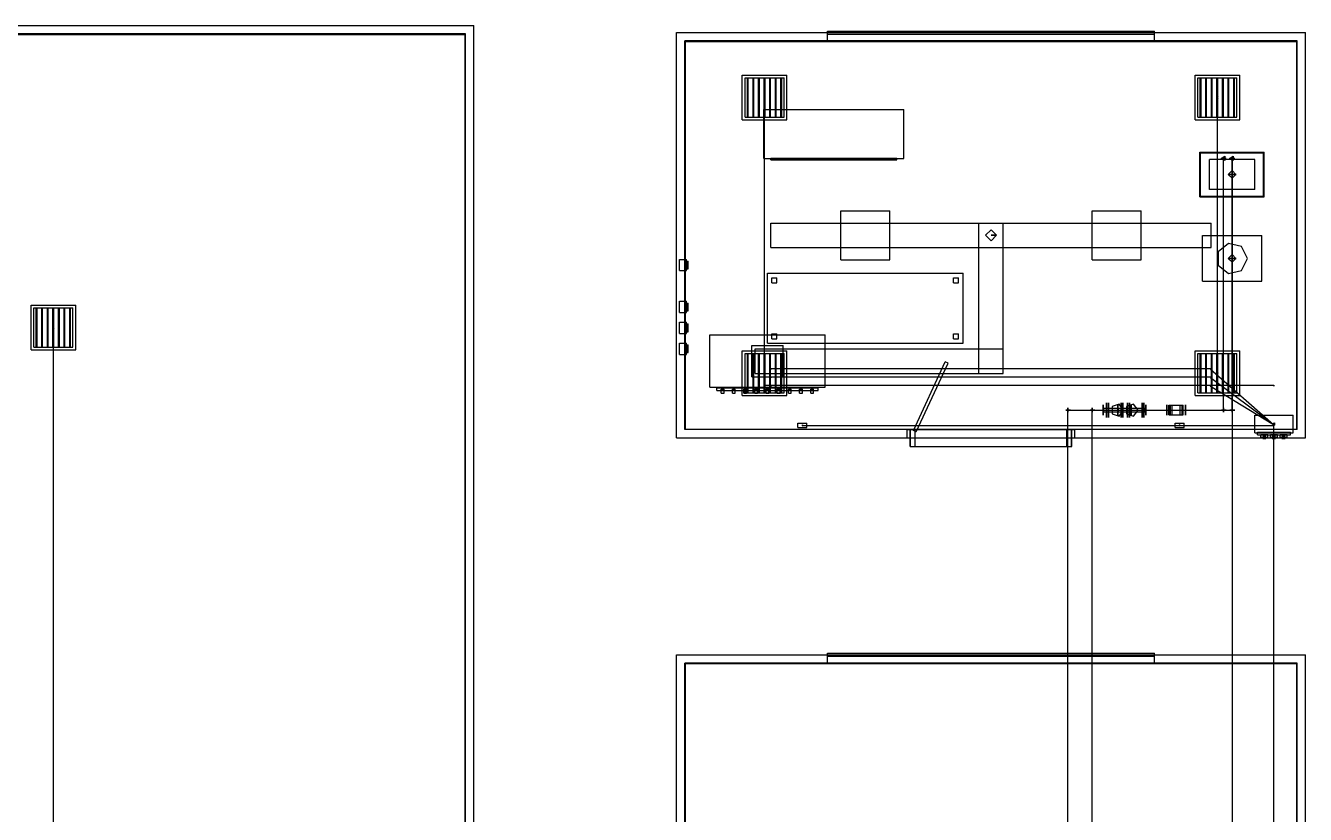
# Model space of a CAD drawing. Header units: millimetres. Extents: x -285000 to -230100, y 121795 to 149522.
# Drawn here: x -248418 to -230100, y 138215 to 149500 of the extents above; entities that cross this region are included whole.
import ezdxf

# ---------------------------------------------------------------- set-up
doc = ezdxf.new("R2010")
doc.units = ezdxf.units.MM

msp = doc.modelspace()

# ---------------------------------------------------------------- linework, layer by layer
at = {"layer": 'electrical'}
for p, q in [((-237832.21, 148472), (-237847.79, 148472)), ((-237847.79, 148472), (-237840, 148472)), ((-237840, 148472), (-237832.21, 148472)), ((-237840, 144350), (-237840, 148472)), ((-231352.21, 148472), (-231367.79, 148472)), ((-231367.79, 148472), (-231360, 148472)), ((-231360, 148472), (-231352.21, 148472)), ((-231360, 144350), (-231360, 148472)), ((-248012.21, 145180), (-248027.79, 145180)), ((-248027.79, 145180), (-248020, 145180)), ((-248020, 145180), (-248012.21, 145180)), ((-248020, 126430), (-248020, 145180)), ((-237750, 144578.74), (-237750, 144601.26)), ((-237750, 144601.26), (-237750, 144590)), ((-237750, 144590), (-237750, 144578.74)), ((-231450, 144590), (-237750, 144590)), ((-231458.58, 144580.23), (-231445.71, 144594.89)), ((-231445.71, 144594.89), (-231458.58, 144580.23)), ((-230558.58, 143790.23), (-231458.58, 144580.23)), ((-231450, 144578.74), (-231450, 144601.26)), ((-231450, 144601.26), (-231450, 144590)), ((-231450, 144590), (-231450, 144578.74)), ((-231450, 144590), (-231435.96, 144590)), ((-231435.96, 144590), (-231450, 144590)), ((-231445.71, 144594.89), (-231445.71, 144594.89)), ((-237832.21, 144350), (-237847.79, 144350)), ((-237847.79, 144350), (-237840, 144350)), ((-237840, 144342.21), (-237840, 144357.79)), ((-237840, 144357.79), (-237840, 144350)), ((-237840, 144350), (-237840, 144342.21)), ((-230550, 144350), (-237840, 144350)), ((-237840, 144350), (-237832.21, 144350)), ((-237750, 144458.74), (-237750, 144481.26)), ((-237750, 144481.26), (-237750, 144470)), ((-237750, 144470), (-237750, 144458.74)), ((-231450, 144470), (-237750, 144470)), ((-237750, 144338.74), (-237750, 144361.26)), ((-237750, 144361.26), (-237750, 144350)), ((-237750, 144350), (-237750, 144338.74)), ((-231450, 144350), (-237750, 144350)), ((-231457.76, 144459.57), (-231446.12, 144475.21)), ((-231446.12, 144475.21), (-231457.76, 144459.57)), ((-230557.76, 143789.57), (-231457.76, 144459.57)), ((-231456.78, 144338.91), (-231446.61, 144355.55)), ((-231446.61, 144355.55), (-231456.78, 144338.91)), ((-231450, 144458.74), (-231450, 144481.26)), ((-231450, 144481.26), (-231450, 144470)), ((-231450, 144470), (-231450, 144458.74)), ((-231450, 144470), (-231435.96, 144470)), ((-231435.96, 144470), (-231450, 144470)), ((-231450, 144338.74), (-231450, 144361.26)), ((-231450, 144361.26), (-231450, 144350)), ((-231450, 144350), (-231450, 144338.74)), ((-231450, 144350), (-231435.96, 144350)), ((-231435.96, 144350), (-231450, 144350)), ((-231446.61, 144355.55), (-231446.61, 144355.55)), ((-231446.12, 144475.21), (-231446.12, 144475.21)), ((-231352.21, 144350), (-231367.79, 144350)), ((-231367.79, 144350), (-231360, 144350)), ((-231360, 144350), (-231352.21, 144350)), ((-230550, 144342.21), (-230550, 144357.79)), ((-230550, 144357.79), (-230550, 144350)), ((-230550, 144350), (-230550, 144342.21)), ((-230556.78, 143788.91), (-231456.78, 144338.91)), ((-237365, 143750), (-237365, 143810)), ((-237365, 143810), (-237235, 143810)), ((-237235, 143750), (-237235, 143810)), ((-231965, 143750), (-231965, 143810)), ((-231965, 143810), (-231835, 143810)), ((-231835, 143750), (-231835, 143810)), ((-230825, 143675), (-230825, 143925)), ((-230825, 143925), (-230275, 143925)), ((-230568, 143800), (-230541, 143815.59)), ((-230541, 143784.41), (-230568, 143800)), ((-230534.41, 143800), (-230565.59, 143800)), ((-230565.59, 143800), (-230550, 143800)), ((-230558.58, 143790.23), (-230545.71, 143804.89)), ((-230545.71, 143804.89), (-230558.58, 143790.23)), ((-230557.76, 143789.57), (-230546.12, 143805.21)), ((-230546.12, 143805.21), (-230557.76, 143789.57)), ((-230556.78, 143788.91), (-230546.61, 143805.55)), ((-230546.61, 143805.55), (-230556.78, 143788.91)), ((-230537, 143800), (-230556.5, 143811.26)), ((-230556.5, 143811.26), (-230556.5, 143788.74)), ((-230537, 143800), (-230556.5, 143811.26)), ((-230556.5, 143811.26), (-230556.5, 143788.74)), ((-230537, 143800), (-230556.5, 143811.26)), ((-230556.5, 143811.26), (-230556.5, 143788.74)), ((-230556.5, 143788.74), (-230537, 143800)), ((-230556.5, 143788.74), (-230537, 143800)), ((-230556.5, 143788.74), (-230537, 143800)), ((-230550, 143800), (-230534.41, 143800)), ((-230550, 122200), (-230550, 143800)), ((-230550, 143800), (-230530.56, 143800)), ((-230530.56, 143800), (-230550, 143800)), ((-230550, 143800), (-230535.96, 143800)), ((-230535.96, 143800), (-230550, 143800)), ((-230550, 143800), (-230535.96, 143800)), ((-230535.96, 143800), (-230550, 143800)), ((-230550, 143800), (-230535.96, 143800)), ((-230535.96, 143800), (-230550, 143800)), ((-230546.61, 143805.55), (-230546.61, 143805.55)), ((-230546.12, 143805.21), (-230546.12, 143805.21)), ((-230545.71, 143804.89), (-230545.71, 143804.89)), ((-230541, 143815.59), (-230541, 143784.41)), ((-230275, 143675), (-230275, 143925)), ((-237365, 143750), (-237235, 143750)), ((-237291, 143780), (-237304.5, 143787.79)), ((-237304.5, 143787.79), (-237304.5, 143772.21)), ((-237304.5, 143772.21), (-237291, 143780)), ((-237300, 143772.21), (-237300, 143787.79)), ((-237300, 143787.79), (-237300, 143780)), ((-237300, 143780), (-230550, 143780)), ((-237300, 143780), (-237300, 143772.21)), ((-237300, 143780), (-237290.28, 143780)), ((-237290.28, 143780), (-237300, 143780)), ((-231965, 143750), (-231835, 143750)), ((-231891, 143780), (-231904.5, 143787.79)), ((-231904.5, 143787.79), (-231904.5, 143772.21)), ((-231904.5, 143772.21), (-231891, 143780)), ((-231900, 143772.21), (-231900, 143787.79)), ((-231900, 143787.79), (-231900, 143780)), ((-231900, 143780), (-230550, 143780)), ((-231900, 143780), (-231900, 143772.21)), ((-231900, 143780), (-231890.28, 143780)), ((-231890.28, 143780), (-231900, 143780)), ((-230825, 143675), (-230275, 143675)), ((-230785, 143647.5), (-230785, 143682.5)), ((-230785, 143682.5), (-230315, 143682.5)), ((-230785, 143647.5), (-230315, 143647.5)), ((-230737.5, 143610), (-230737.5, 143650)), ((-230737.5, 143650), (-230637.5, 143650)), ((-230664.12, 143620), (-230710.88, 143620)), ((-230710.88, 143620), (-230687.5, 143620)), ((-230687.5, 143620), (-230687.5, 143595)), ((-230687.5, 143620), (-230664.12, 143620)), ((-230637.5, 143610), (-230637.5, 143650)), ((-230600, 143610), (-230600, 143650)), ((-230600, 143650), (-230500, 143650)), ((-230526.62, 143620), (-230573.38, 143620)), ((-230573.38, 143620), (-230550, 143620)), ((-230550, 143772.21), (-230550, 143787.79)), ((-230550, 143787.79), (-230550, 143780)), ((-230550, 143772.21), (-230550, 143787.79)), ((-230550, 143787.79), (-230550, 143780)), ((-230550, 143780), (-230550, 143772.21)), ((-230550, 143780), (-230550, 143772.21)), ((-230550, 143620), (-230550, 143595)), ((-230550, 143620), (-230526.62, 143620)), ((-230500, 143610), (-230500, 143650)), ((-230462.5, 143610), (-230462.5, 143650)), ((-230462.5, 143650), (-230362.5, 143650)), ((-230389.12, 143620), (-230435.88, 143620)), ((-230435.88, 143620), (-230412.5, 143620)), ((-230412.5, 143620), (-230412.5, 143595)), ((-230412.5, 143620), (-230389.12, 143620)), ((-230362.5, 143610), (-230362.5, 143650)), ((-230315, 143647.5), (-230315, 143682.5)), ((-230737.5, 143610), (-230637.5, 143610)), ((-230664.12, 143595), (-230710.88, 143595)), ((-230710.88, 143595), (-230687.5, 143595)), ((-230687.5, 143595), (-230664.12, 143595)), ((-230600, 143610), (-230500, 143610)), ((-230526.62, 143595), (-230573.38, 143595)), ((-230573.38, 143595), (-230550, 143595)), ((-230550, 143595), (-230526.62, 143595)), ((-230462.5, 143610), (-230362.5, 143610)), ((-230389.12, 143595), (-230435.88, 143595)), ((-230435.88, 143595), (-230412.5, 143595)), ((-230412.5, 143595), (-230389.12, 143595))]:
    msp.add_line(p, q, dxfattribs=at)
at = {"layer": 'hvac'}
for p, q in [((-236750, 146150), (-236750, 146850)), ((-236750, 146850), (-236050, 146850)), ((-236050, 146150), (-236050, 146850)), ((-233150, 146150), (-233150, 146850)), ((-233150, 146850), (-232450, 146850)), ((-232450, 146150), (-232450, 146850)), ((-237750, 146325), (-237750, 146675)), ((-237750, 146675), (-231450, 146675)), ((-234775, 144525), (-234775, 146675)), ((-234775, 146675), (-234425, 146675)), ((-234425, 144525), (-234425, 146675)), ((-231450, 146325), (-231450, 146675)), ((-237750, 146325), (-231450, 146325)), ((-236750, 146150), (-236050, 146150)), ((-233150, 146150), (-232450, 146150)), ((-238625, 144325), (-238625, 145075)), ((-238625, 145075), (-236975, 145075)), ((-238025, 144475), (-238025, 144925)), ((-238025, 144925), (-237575, 144925)), ((-237575, 144475), (-237575, 144925)), ((-236975, 144325), (-236975, 145075)), ((-237975, 144525), (-237975, 144875)), ((-237975, 144875), (-234425, 144875)), ((-234425, 144525), (-234425, 144875)), ((-238025, 144475), (-237575, 144475)), ((-237975, 144525), (-234425, 144525)), ((-234775, 144525), (-234425, 144525)), ((-238625, 144325), (-236975, 144325)), ((-238525, 144280), (-238525, 144320)), ((-238525, 144320), (-237075, 144320)), ((-238525, 144280), (-237075, 144280)), ((-238460, 144240), (-238460, 144300)), ((-238460, 144300), (-238420, 144300)), ((-238460, 144240), (-238420, 144240)), ((-238420, 144240), (-238420, 144300)), ((-238300, 144240), (-238300, 144300)), ((-238300, 144300), (-238260, 144300)), ((-238300, 144240), (-238260, 144240)), ((-238260, 144240), (-238260, 144300)), ((-238140, 144240), (-238140, 144300)), ((-238140, 144300), (-238100, 144300)), ((-238140, 144240), (-238100, 144240)), ((-238100, 144240), (-238100, 144300)), ((-237980, 144240), (-237980, 144300)), ((-237980, 144300), (-237940, 144300)), ((-237980, 144240), (-237940, 144240)), ((-237940, 144240), (-237940, 144300)), ((-237820, 144240), (-237820, 144300)), ((-237820, 144300), (-237780, 144300)), ((-237820, 144240), (-237780, 144240)), ((-237780, 144240), (-237780, 144300)), ((-237660, 144240), (-237660, 144300)), ((-237660, 144300), (-237620, 144300)), ((-237660, 144240), (-237620, 144240)), ((-237620, 144240), (-237620, 144300)), ((-237500, 144240), (-237500, 144300)), ((-237500, 144300), (-237460, 144300)), ((-237500, 144240), (-237460, 144240)), ((-237460, 144240), (-237460, 144300)), ((-237340, 144240), (-237340, 144300)), ((-237340, 144300), (-237300, 144300)), ((-237340, 144240), (-237300, 144240)), ((-237300, 144240), (-237300, 144300)), ((-237180, 144240), (-237180, 144300)), ((-237180, 144300), (-237140, 144300)), ((-237180, 144240), (-237140, 144240)), ((-237140, 144240), (-237140, 144300)), ((-237075, 144280), (-237075, 144320))]:
    msp.add_line(p, q, dxfattribs=at)
at = {"layer": 'interiors'}
for p, q in [((-285000, 149500), (-242000, 149500)), ((-242000, 122500), (-242000, 149500)), ((-242120, 149380), (-284880, 149380)), ((-284875, 149375), (-242125, 149375)), ((-242125, 122625), (-242125, 149375)), ((-242120, 122620), (-242120, 149380)), ((-239100, 143600), (-239100, 149400)), ((-239100, 149400), (-230100, 149400)), ((-236940, 149377.5), (-236940, 149422.5)), ((-236940, 149422.5), (-232260, 149422.5)), ((-236940, 149400), (-232260, 149400)), ((-236940, 149280), (-236940, 149400)), ((-236940, 149377.5), (-232260, 149377.5)), ((-232260, 149377.5), (-232260, 149422.5)), ((-232260, 149280), (-232260, 149400)), ((-230100, 143600), (-230100, 149400)), ((-230220, 149280), (-238980, 149280)), ((-238980, 143720), (-238980, 149280)), ((-238975, 143725), (-238975, 149275)), ((-238975, 149275), (-230225, 149275)), ((-236940, 149280), (-232260, 149280)), ((-230225, 143725), (-230225, 149275)), ((-230220, 143720), (-230220, 149280)), ((-237850, 147600), (-237850, 148300)), ((-237850, 148300), (-235850, 148300)), ((-235850, 147600), (-235850, 148300)), ((-237850, 147600), (-235850, 147600)), ((-237750, 147577.5), (-237750, 147602.5)), ((-237750, 147602.5), (-235950, 147602.5)), ((-237750, 147577.5), (-235950, 147577.5)), ((-235950, 147577.5), (-235950, 147602.5)), ((-237800, 144956), (-237800, 145956)), ((-237800, 145956), (-235000, 145956)), ((-237735, 145821), (-237735, 145891)), ((-237735, 145891), (-237665, 145891)), ((-237735, 145821), (-237665, 145821)), ((-237665, 145821), (-237665, 145891)), ((-235135, 145821), (-235135, 145891)), ((-235135, 145891), (-235065, 145891)), ((-235135, 145821), (-235065, 145821)), ((-235065, 145821), (-235065, 145891)), ((-235000, 144956), (-235000, 145956)), ((-237735, 145021), (-237735, 145091)), ((-237735, 145091), (-237665, 145091)), ((-237665, 145021), (-237665, 145091)), ((-235135, 145021), (-235135, 145091)), ((-235135, 145091), (-235065, 145091)), ((-235065, 145021), (-235065, 145091)), ((-237800, 144956), (-235000, 144956)), ((-237735, 145021), (-237665, 145021)), ((-235135, 145021), (-235065, 145021)), ((-235710.39, 143709.51), (-235253.96, 144688.32)), ((-235669.61, 143690.49), (-235213.18, 144669.3)), ((-235213.18, 144669.3), (-235253.96, 144688.32)), ((-230220, 143720), (-238980, 143720)), ((-235800, 143720), (-238980, 143720)), ((-238975, 143725), (-230225, 143725)), ((-235800, 143600), (-235800, 143720)), ((-235800, 143720), (-233400, 143720)), ((-235755, 143480), (-235755, 143720)), ((-235755, 143720), (-235685, 143720)), ((-235750, 143480), (-235750, 143720)), ((-235750, 143720), (-233450, 143720)), ((-235669.61, 143690.49), (-235710.39, 143709.51)), ((-235685, 143480), (-235685, 143720)), ((-233515, 143480), (-233515, 143720)), ((-233515, 143720), (-233445, 143720)), ((-233450, 143480), (-233450, 143720)), ((-233445, 143480), (-233445, 143720)), ((-233400, 143600), (-233400, 143720)), ((-230220, 143720), (-233400, 143720)), ((-239100, 143600), (-235800, 143600)), ((-239100, 143600), (-230100, 143600)), ((-235800, 143600), (-233400, 143600)), ((-235755, 143480), (-235685, 143480)), ((-235750, 143480), (-233450, 143480)), ((-233515, 143480), (-233445, 143480)), ((-233400, 143600), (-230100, 143600)), ((-239100, 122500), (-239100, 140500)), ((-239100, 140500), (-230100, 140500)), ((-236940, 140477.5), (-236940, 140522.5)), ((-236940, 140522.5), (-232260, 140522.5)), ((-236940, 140500), (-232260, 140500)), ((-236940, 140380), (-236940, 140500)), ((-232260, 140477.5), (-232260, 140522.5)), ((-232260, 140380), (-232260, 140500)), ((-230100, 122500), (-230100, 140500)), ((-230220, 140380), (-238980, 140380)), ((-238980, 122620), (-238980, 140380)), ((-238975, 122625), (-238975, 140375)), ((-238975, 140375), (-230225, 140375)), ((-236940, 140477.5), (-232260, 140477.5)), ((-236940, 140380), (-232260, 140380)), ((-230225, 122625), (-230225, 140375)), ((-230220, 122620), (-230220, 140380))]:
    msp.add_line(p, q, dxfattribs=at)
at = {"layer": 'lighting'}
for p, q in [((-238160, 148152), (-238160, 148792)), ((-238160, 148792), (-237520, 148792)), ((-238120, 148192), (-238120, 148752)), ((-238120, 148752), (-237560, 148752)), ((-238086, 148202), (-238086, 148742)), ((-238086, 148742), (-238074, 148742)), ((-238074, 148202), (-238074, 148742)), ((-238006, 148202), (-238006, 148742)), ((-238006, 148742), (-237994, 148742)), ((-237994, 148202), (-237994, 148742)), ((-237926, 148202), (-237926, 148742)), ((-237926, 148742), (-237914, 148742)), ((-237914, 148202), (-237914, 148742)), ((-237846, 148202), (-237846, 148742)), ((-237846, 148742), (-237834, 148742)), ((-237834, 148202), (-237834, 148742)), ((-237766, 148202), (-237766, 148742)), ((-237766, 148742), (-237754, 148742)), ((-237754, 148202), (-237754, 148742)), ((-237686, 148202), (-237686, 148742)), ((-237686, 148742), (-237674, 148742)), ((-237674, 148202), (-237674, 148742)), ((-237606, 148202), (-237606, 148742)), ((-237606, 148742), (-237594, 148742)), ((-237594, 148202), (-237594, 148742)), ((-237560, 148192), (-237560, 148752)), ((-237520, 148152), (-237520, 148792)), ((-231680, 148152), (-231680, 148792)), ((-231680, 148792), (-231040, 148792)), ((-231640, 148192), (-231640, 148752)), ((-231640, 148752), (-231080, 148752)), ((-231606, 148202), (-231606, 148742)), ((-231606, 148742), (-231594, 148742)), ((-231594, 148202), (-231594, 148742)), ((-231526, 148202), (-231526, 148742)), ((-231526, 148742), (-231514, 148742)), ((-231514, 148202), (-231514, 148742)), ((-231446, 148202), (-231446, 148742)), ((-231446, 148742), (-231434, 148742)), ((-231434, 148202), (-231434, 148742)), ((-231366, 148202), (-231366, 148742)), ((-231366, 148742), (-231354, 148742)), ((-231354, 148202), (-231354, 148742)), ((-231286, 148202), (-231286, 148742)), ((-231286, 148742), (-231274, 148742)), ((-231274, 148202), (-231274, 148742)), ((-231206, 148202), (-231206, 148742)), ((-231206, 148742), (-231194, 148742)), ((-231194, 148202), (-231194, 148742)), ((-231126, 148202), (-231126, 148742)), ((-231126, 148742), (-231114, 148742)), ((-231114, 148202), (-231114, 148742)), ((-231080, 148192), (-231080, 148752)), ((-231040, 148152), (-231040, 148792)), ((-237831, 148472), (-237844.5, 148479.79)), ((-237844.5, 148479.79), (-237844.5, 148464.21)), ((-237844.5, 148464.21), (-237831, 148472)), ((-231351, 148472), (-231364.5, 148479.79)), ((-231364.5, 148479.79), (-231364.5, 148464.21)), ((-231364.5, 148464.21), (-231351, 148472)), ((-238086, 148202), (-238074, 148202)), ((-238006, 148202), (-237994, 148202)), ((-237926, 148202), (-237914, 148202)), ((-237846, 148202), (-237834, 148202)), ((-237766, 148202), (-237754, 148202)), ((-237686, 148202), (-237674, 148202)), ((-237606, 148202), (-237594, 148202)), ((-231606, 148202), (-231594, 148202)), ((-231526, 148202), (-231514, 148202)), ((-231446, 148202), (-231434, 148202)), ((-231366, 148202), (-231354, 148202)), ((-231286, 148202), (-231274, 148202)), ((-231206, 148202), (-231194, 148202)), ((-231126, 148202), (-231114, 148202)), ((-238160, 148152), (-237520, 148152)), ((-238120, 148192), (-237560, 148192)), ((-231680, 148152), (-231040, 148152)), ((-231640, 148192), (-231080, 148192)), ((-248340, 144860), (-248340, 145500)), ((-248340, 145500), (-247700, 145500)), ((-248300, 144900), (-248300, 145460)), ((-248300, 145460), (-247740, 145460)), ((-248266, 144910), (-248266, 145450)), ((-248266, 145450), (-248254, 145450)), ((-248254, 144910), (-248254, 145450)), ((-248186, 144910), (-248186, 145450)), ((-248186, 145450), (-248174, 145450)), ((-248174, 144910), (-248174, 145450)), ((-248106, 144910), (-248106, 145450)), ((-248106, 145450), (-248094, 145450)), ((-248094, 144910), (-248094, 145450)), ((-248026, 144910), (-248026, 145450)), ((-248026, 145450), (-248014, 145450)), ((-248014, 144910), (-248014, 145450)), ((-247946, 144910), (-247946, 145450)), ((-247946, 145450), (-247934, 145450)), ((-247934, 144910), (-247934, 145450)), ((-247866, 144910), (-247866, 145450)), ((-247866, 145450), (-247854, 145450)), ((-247854, 144910), (-247854, 145450)), ((-247786, 144910), (-247786, 145450)), ((-247786, 145450), (-247774, 145450)), ((-247774, 144910), (-247774, 145450)), ((-247740, 144900), (-247740, 145460)), ((-247700, 144860), (-247700, 145500)), ((-248011, 145180), (-248024.5, 145187.79)), ((-248024.5, 145187.79), (-248024.5, 145172.21)), ((-248024.5, 145172.21), (-248011, 145180)), ((-248300, 144900), (-247740, 144900)), ((-248266, 144910), (-248254, 144910)), ((-248186, 144910), (-248174, 144910)), ((-248106, 144910), (-248094, 144910)), ((-248026, 144910), (-248014, 144910)), ((-247946, 144910), (-247934, 144910)), ((-247866, 144910), (-247854, 144910)), ((-247786, 144910), (-247774, 144910)), ((-248340, 144860), (-247700, 144860)), ((-238160, 144208), (-238160, 144848)), ((-238160, 144848), (-237520, 144848)), ((-238120, 144248), (-238120, 144808)), ((-238120, 144808), (-237560, 144808)), ((-238086, 144258), (-238086, 144798)), ((-238086, 144798), (-238074, 144798)), ((-238074, 144258), (-238074, 144798)), ((-238006, 144258), (-238006, 144798)), ((-238006, 144798), (-237994, 144798)), ((-237994, 144258), (-237994, 144798)), ((-237926, 144258), (-237926, 144798)), ((-237926, 144798), (-237914, 144798)), ((-237914, 144258), (-237914, 144798)), ((-237846, 144258), (-237846, 144798)), ((-237846, 144798), (-237834, 144798)), ((-237834, 144258), (-237834, 144798)), ((-237766, 144258), (-237766, 144798)), ((-237766, 144798), (-237754, 144798)), ((-237754, 144258), (-237754, 144798)), ((-237686, 144258), (-237686, 144798)), ((-237686, 144798), (-237674, 144798)), ((-237674, 144258), (-237674, 144798)), ((-237606, 144258), (-237606, 144798)), ((-237606, 144798), (-237594, 144798)), ((-237594, 144258), (-237594, 144798)), ((-237560, 144248), (-237560, 144808)), ((-237520, 144208), (-237520, 144848)), ((-231680, 144208), (-231680, 144848)), ((-231680, 144848), (-231040, 144848)), ((-231640, 144248), (-231640, 144808)), ((-231640, 144808), (-231080, 144808)), ((-231606, 144258), (-231606, 144798)), ((-231606, 144798), (-231594, 144798)), ((-231594, 144258), (-231594, 144798)), ((-231526, 144258), (-231526, 144798)), ((-231526, 144798), (-231514, 144798)), ((-231514, 144258), (-231514, 144798)), ((-231446, 144258), (-231446, 144798)), ((-231446, 144798), (-231434, 144798)), ((-231434, 144258), (-231434, 144798)), ((-231366, 144258), (-231366, 144798)), ((-231366, 144798), (-231354, 144798)), ((-231354, 144258), (-231354, 144798)), ((-231286, 144258), (-231286, 144798)), ((-231286, 144798), (-231274, 144798)), ((-231274, 144258), (-231274, 144798)), ((-231206, 144258), (-231206, 144798)), ((-231206, 144798), (-231194, 144798)), ((-231194, 144258), (-231194, 144798)), ((-231126, 144258), (-231126, 144798)), ((-231126, 144798), (-231114, 144798)), ((-231114, 144258), (-231114, 144798)), ((-231080, 144248), (-231080, 144808)), ((-231040, 144208), (-231040, 144848)), ((-237831, 144528), (-237844.5, 144535.79)), ((-237844.5, 144535.79), (-237844.5, 144520.21)), ((-231351, 144528), (-231364.5, 144535.79)), ((-231364.5, 144535.79), (-231364.5, 144520.21)), ((-237844.5, 144520.21), (-237831, 144528)), ((-231364.5, 144520.21), (-231351, 144528)), ((-238160, 144208), (-237520, 144208)), ((-238120, 144248), (-237560, 144248)), ((-238086, 144258), (-238074, 144258)), ((-238006, 144258), (-237994, 144258)), ((-237926, 144258), (-237914, 144258)), ((-237846, 144258), (-237834, 144258)), ((-237766, 144258), (-237754, 144258)), ((-237686, 144258), (-237674, 144258)), ((-237606, 144258), (-237594, 144258)), ((-231680, 144208), (-231040, 144208)), ((-231640, 144248), (-231080, 144248)), ((-231606, 144258), (-231594, 144258)), ((-231526, 144258), (-231514, 144258)), ((-231446, 144258), (-231434, 144258)), ((-231366, 144258), (-231354, 144258)), ((-231286, 144258), (-231274, 144258)), ((-231206, 144258), (-231194, 144258)), ((-231126, 144258), (-231114, 144258))]:
    msp.add_line(p, q, dxfattribs=at)
at = {"layer": 'sensors'}
for p, q in [((-234600, 146580), (-234680, 146500)), ((-234520, 146500), (-234600, 146580)), ((-234680, 146500), (-234600, 146420)), ((-234600, 146420), (-234520, 146500)), ((-234600, 146500), (-234535, 146500)), ((-234535, 146500), (-234600, 146500)), ((-239060, 145996), (-239060, 146156)), ((-239060, 146156), (-238960, 146156)), ((-239060, 145996), (-238960, 145996)), ((-238960, 145996), (-238960, 146156)), ((-238955, 146021), (-238955, 146131)), ((-238955, 146131), (-238935, 146131)), ((-238955, 146021), (-238935, 146021)), ((-238935, 146021), (-238935, 146131)), ((-239060, 145396), (-239060, 145556)), ((-239060, 145556), (-238960, 145556)), ((-238960, 145396), (-238960, 145556)), ((-238955, 145421), (-238955, 145531)), ((-238955, 145531), (-238935, 145531)), ((-238935, 145421), (-238935, 145531)), ((-239060, 145396), (-238960, 145396)), ((-238955, 145421), (-238935, 145421)), ((-239060, 145096), (-239060, 145256)), ((-239060, 145256), (-238960, 145256)), ((-239060, 145096), (-238960, 145096)), ((-238960, 145096), (-238960, 145256)), ((-238955, 145121), (-238955, 145231)), ((-238955, 145231), (-238935, 145231)), ((-238955, 145121), (-238935, 145121)), ((-238935, 145121), (-238935, 145231)), ((-239060, 144796), (-239060, 144956)), ((-239060, 144956), (-238960, 144956)), ((-238960, 144796), (-238960, 144956)), ((-238955, 144821), (-238955, 144931)), ((-238955, 144931), (-238935, 144931)), ((-238935, 144821), (-238935, 144931)), ((-239060, 144796), (-238960, 144796)), ((-238955, 144821), (-238935, 144821)), ((-232082.5, 144000), (-232082.5, 144075)), ((-232082.5, 144075), (-232082.5, 144000)), ((-232082.5, 144000), (-231862.5, 144000)), ((-232082.5, 144000), (-232082.5, 143925)), ((-232082.5, 143925), (-232082.5, 144000)), ((-232052.5, 143930), (-232052.5, 144070)), ((-232052.5, 144070), (-231892.5, 144070)), ((-232038, 144000), (-232038, 144075)), ((-232038, 144075), (-232038, 144000)), ((-232038, 144000), (-231818, 144000)), ((-232038, 144000), (-232038, 143925)), ((-232038, 143925), (-232038, 144000)), ((-232008, 143930), (-232008, 144070)), ((-232008, 144070), (-231848, 144070)), ((-231892.5, 143930), (-231892.5, 144070)), ((-231862.5, 144000), (-231862.5, 144075)), ((-231862.5, 144075), (-231862.5, 144000)), ((-231862.5, 144000), (-231862.5, 143925)), ((-231862.5, 143925), (-231862.5, 144000)), ((-231848, 143930), (-231848, 144070)), ((-231818, 144000), (-231818, 144075)), ((-231818, 144075), (-231818, 144000)), ((-231818, 144000), (-231818, 143925)), ((-231818, 143925), (-231818, 144000)), ((-232052.5, 143930), (-231892.5, 143930)), ((-232008, 143930), (-231848, 143930))]:
    msp.add_line(p, q, dxfattribs=at)
at = {"layer": 'water'}
for p, q in [((-231610, 147050), (-231610, 147690)), ((-231610, 147690), (-230690, 147690)), ((-231600, 147060), (-231600, 147680)), ((-231600, 147680), (-230700, 147680)), ((-230700, 147060), (-230700, 147680)), ((-230690, 147050), (-230690, 147690)), ((-230825, 147585), (-231475, 147585)), ((-231475, 147155), (-231475, 147585)), ((-231305, 147600), (-231252.5, 147630.31)), ((-231252.5, 147569.69), (-231305, 147600)), ((-231239.69, 147600), (-231300.31, 147600)), ((-231300.31, 147600), (-231270, 147600)), ((-231270, 147600), (-231239.69, 147600)), ((-231270, 144000), (-231270, 147600)), ((-231270, 147600), (-231232.2, 147600)), ((-231232.2, 147600), (-231270, 147600)), ((-231252.5, 147630.31), (-231252.5, 147569.69)), ((-231185, 147600), (-231132.5, 147630.31)), ((-231132.5, 147569.69), (-231185, 147600)), ((-231119.69, 147600), (-231180.31, 147600)), ((-231180.31, 147600), (-231150, 147600)), ((-231134.41, 147590), (-231165.59, 147590)), ((-231165.59, 147590), (-231150, 147590)), ((-231132, 147590), (-231159, 147605.59)), ((-231159, 147605.59), (-231159, 147574.41)), ((-231159, 147574.41), (-231132, 147590)), ((-231150, 147600), (-231119.69, 147600)), ((-231150, 144000), (-231150, 147600)), ((-231150, 147600), (-231112.2, 147600)), ((-231112.2, 147600), (-231150, 147600)), ((-231150, 147590), (-231150, 147370)), ((-231150, 147590), (-231134.41, 147590)), ((-231150, 147590), (-231130.56, 147590)), ((-231130.56, 147590), (-231150, 147590)), ((-231132.5, 147630.31), (-231132.5, 147569.69)), ((-230825, 147155), (-230825, 147585)), ((-231205, 147370), (-231150, 147425)), ((-231150, 147315), (-231205, 147370)), ((-231150, 147370), (-231205, 147370)), ((-231205, 147370), (-231150, 147370)), ((-231134.41, 147370), (-231165.59, 147370)), ((-231165.59, 147370), (-231150, 147370)), ((-231150, 147425), (-231095, 147370)), ((-231150, 147370), (-231134.41, 147370)), ((-231095, 147370), (-231150, 147315)), ((-231150, 147370), (-231150, 146170)), ((-231150, 147370), (-231095, 147370)), ((-231095, 147370), (-231150, 147370)), ((-231150, 147370), (-231090.6, 147370)), ((-231090.6, 147370), (-231150, 147370)), ((-230825, 147155), (-231475, 147155)), ((-231610, 147050), (-230690, 147050)), ((-231600, 147060), (-230700, 147060)), ((-231575, 145845), (-231575, 146495)), ((-231575, 146495), (-230725, 146495)), ((-231198.95, 146384.48), (-231348.21, 146265.45)), ((-231012.83, 146342), (-231198.95, 146384.48)), ((-230725, 145845), (-230725, 146495)), ((-231348.21, 146265.45), (-231348.21, 146074.55)), ((-231205, 146170), (-231150, 146225)), ((-231150, 146225), (-231095, 146170)), ((-230930, 146170), (-231012.83, 146342)), ((-231348.21, 146074.55), (-231198.95, 145955.52)), ((-231150, 146170), (-231205, 146170)), ((-231205, 146170), (-231150, 146170)), ((-231150, 146115), (-231205, 146170)), ((-231198.95, 145955.52), (-231012.83, 145998)), ((-231150, 146170), (-231095, 146170)), ((-231095, 146170), (-231150, 146170)), ((-231095, 146170), (-231150, 146115)), ((-231150, 146170), (-231150, 126500)), ((-231150, 146170), (-231090.6, 146170)), ((-231090.6, 146170), (-231150, 146170)), ((-231012.83, 145998), (-230930, 146170)), ((-231575, 145845), (-230725, 145845)), ((-233469.69, 144000), (-233530.31, 144000)), ((-233530.31, 144000), (-233500, 144000)), ((-233500, 143969.69), (-233500, 144030.31)), ((-233500, 144030.31), (-233500, 144000)), ((-233500, 144000), (-233469.69, 144000)), ((-233500, 124000), (-233500, 144000)), ((-233500, 144000), (-231150, 144000)), ((-233500, 144000), (-233500, 143969.69)), ((-233500, 144000), (-233462.2, 144000)), ((-233462.2, 144000), (-233500, 144000)), ((-233119.69, 144000), (-233180.31, 144000)), ((-233180.31, 144000), (-233150, 144000)), ((-233150, 143969.69), (-233150, 144030.31)), ((-233150, 144030.31), (-233150, 144000)), ((-233150, 144000), (-233119.69, 144000)), ((-233150, 125000), (-233150, 144000)), ((-233150, 144000), (-231270, 144000)), ((-233150, 144000), (-233150, 143969.69)), ((-233150, 144000), (-233112.2, 144000)), ((-233112.2, 144000), (-233150, 144000)), ((-232995, 144000), (-232995, 144075)), ((-232995, 144075), (-232995, 144000)), ((-232995, 144000), (-232595, 144000)), ((-232995, 144000), (-232995, 143925)), ((-232995, 143925), (-232995, 144000)), ((-232985, 143975), (-232985, 144025)), ((-232985, 144025), (-232605, 144025)), ((-232945, 144064.66), (-232945, 144104.62)), ((-232945, 144104.62), (-232945, 144000)), ((-232945, 143935.34), (-232945, 144064.66)), ((-232945, 144000), (-232920, 144000)), ((-232945, 144000), (-232945, 143895.38)), ((-232920, 144064.66), (-232920, 144104.62)), ((-232920, 144104.62), (-232920, 144000)), ((-232920, 143935.34), (-232920, 144064.66)), ((-232920, 144000), (-232920, 143895.38)), ((-232767.19, 144085.6), (-232867.81, 144052.9)), ((-232867.81, 144052.9), (-232867.81, 143947.1)), ((-232786, 144000), (-232786, 144075)), ((-232786, 144075), (-232786, 144000)), ((-232786, 144000), (-232386, 144000)), ((-232786, 144000), (-232786, 143925)), ((-232786, 143925), (-232786, 144000)), ((-232776, 143975), (-232776, 144025)), ((-232776, 144025), (-232396, 144025)), ((-232705, 144000), (-232767.19, 144085.6)), ((-232767.19, 143914.4), (-232705, 144000)), ((-232736, 144064.66), (-232736, 144104.62)), ((-232736, 144104.62), (-232736, 144000)), ((-232736, 143935.34), (-232736, 144064.66)), ((-232736, 144000), (-232711, 144000)), ((-232736, 144000), (-232736, 143895.38)), ((-232711, 144064.66), (-232711, 144104.62)), ((-232711, 144104.62), (-232711, 144000)), ((-232711, 143935.34), (-232711, 144064.66)), ((-232711, 144000), (-232711, 143895.38)), ((-232558.19, 144085.6), (-232658.81, 144052.9)), ((-232658.81, 144052.9), (-232658.81, 143947.1)), ((-232645, 144064.66), (-232645, 144104.62)), ((-232645, 144104.62), (-232645, 144000)), ((-232645, 143935.34), (-232645, 144064.66)), ((-232645, 144000), (-232620, 144000)), ((-232645, 144000), (-232645, 143895.38)), ((-232620, 144064.66), (-232620, 144104.62)), ((-232620, 144104.62), (-232620, 144000)), ((-232620, 143935.34), (-232620, 144064.66)), ((-232620, 144000), (-232620, 143895.38)), ((-232605, 143975), (-232605, 144025)), ((-232595, 144000), (-232595, 144075)), ((-232595, 144075), (-232595, 144000)), ((-232595, 144000), (-232595, 143925)), ((-232595, 143925), (-232595, 144000)), ((-232496, 144000), (-232558.19, 144085.6)), ((-232558.19, 143914.4), (-232496, 144000)), ((-232436, 144064.66), (-232436, 144104.62)), ((-232436, 144104.62), (-232436, 144000)), ((-232436, 143935.34), (-232436, 144064.66)), ((-232436, 144000), (-232411, 144000)), ((-232436, 144000), (-232436, 143895.38)), ((-232411, 144064.66), (-232411, 144104.62)), ((-232411, 144104.62), (-232411, 144000)), ((-232411, 143935.34), (-232411, 144064.66)), ((-232411, 144000), (-232411, 143895.38)), ((-232396, 143975), (-232396, 144025)), ((-232386, 144000), (-232386, 144075)), ((-232386, 144075), (-232386, 144000)), ((-232386, 144000), (-232386, 143925)), ((-232386, 143925), (-232386, 144000)), ((-231239.69, 144000), (-231300.31, 144000)), ((-231300.31, 144000), (-231270, 144000)), ((-231270, 143969.69), (-231270, 144030.31)), ((-231270, 144030.31), (-231270, 144000)), ((-231270, 144000), (-231270, 143969.69)), ((-231270, 144000), (-231239.69, 144000)), ((-231270, 144000), (-231232.2, 144000)), ((-231232.2, 144000), (-231270, 144000)), ((-231119.69, 144000), (-231180.31, 144000)), ((-231180.31, 144000), (-231150, 144000)), ((-231150, 143969.69), (-231150, 144030.31)), ((-231150, 144030.31), (-231150, 144000)), ((-231150, 144000), (-231150, 143969.69)), ((-231150, 144000), (-231119.69, 144000)), ((-231150, 144000), (-231112.2, 144000)), ((-231112.2, 144000), (-231150, 144000)), ((-232985, 143975), (-232605, 143975)), ((-232945, 143895.38), (-232945, 143935.34)), ((-232920, 143895.38), (-232920, 143935.34)), ((-232867.81, 143947.1), (-232767.19, 143914.4)), ((-232776, 143975), (-232396, 143975)), ((-232736, 143895.38), (-232736, 143935.34)), ((-232711, 143895.38), (-232711, 143935.34)), ((-232658.81, 143947.1), (-232558.19, 143914.4)), ((-232645, 143895.38), (-232645, 143935.34)), ((-232620, 143895.38), (-232620, 143935.34)), ((-232436, 143895.38), (-232436, 143935.34)), ((-232411, 143895.38), (-232411, 143935.34))]:
    msp.add_line(p, q, dxfattribs=at)

doc.saveas('drawing.dxf')
